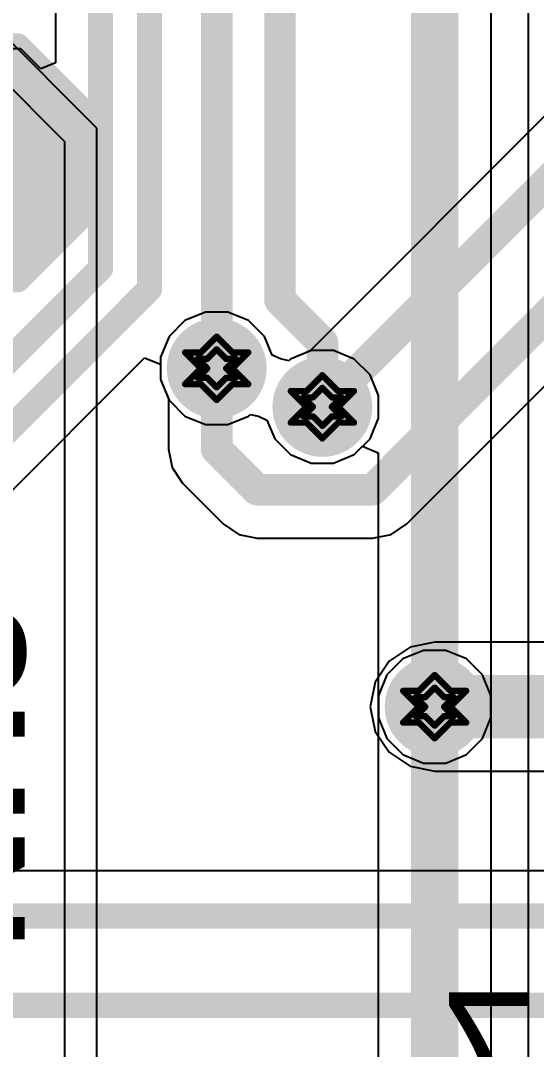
# Model space of a CAD drawing. Header units: inches. Extents: x -2.7 to 10.9, y -2.9 to 7.4.
# Drawn here: x 1.4379 to 1.6012, y 0.2216 to 0.547 of the extents above; entities that cross this region are included whole.
import ezdxf

# ---------------------------------------------------------------- set-up
doc = ezdxf.new("R2010")
doc.units = ezdxf.units.IN
doc.header["$MEASUREMENT"] = 0
for name, color, linetype in [('Board Outline', 216, 'Continuous'), ('Bottom Layer', 5, 'Continuous'), ('Bottom Overlay', 54, 'Continuous'), ('Bottom Solder', 6, 'Continuous'), ('Drill Drawing', 1, 'Continuous'), ('Layer 2', 16, 'Continuous'), ('Layer 3', 76, 'Continuous'), ('Top Layer', 1, 'Continuous'), ('Top Overlay', 2, 'Continuous'), ('Top Paste', 8, 'Continuous'), ('Top Solder', 216, 'Continuous'), ('Via Holes', 16, 'Continuous')]:
    doc.layers.add(name, color=color, linetype=linetype)
doc.styles.add('Arial', font='', dxfattribs={"height": 0.2})
doc.styles.add('Arial_Bold', font='', dxfattribs={"height": 0.2})
doc.styles.get('Arial').set_extended_font_data('Arial')
doc.styles.get('Arial_Bold').set_extended_font_data('Arial', bold=True)

# ---------------------------------------------------------------- blocks, each defined once
blk = doc.blocks.new('T__________24')
at = {"layer": 'Top Layer'}
blk.add_hatch(color=1, dxfattribs=at).paths.add_polyline_path([(0.015, 0.03), (-0.015, 0.03), (-0.03, 0.015), (-0.03, -0.015), (-0.015, -0.03), (0.015, -0.03), (0.03, -0.015), (0.03, 0.015)])
at = {"layer": 'Top Paste'}
blk.add_hatch(color=8, dxfattribs=at).paths.add_polyline_path([(0.015, 0.03), (-0.015, 0.03), (-0.03, 0.015), (-0.03, -0.015), (-0.015, -0.03), (0.015, -0.03), (0.03, -0.015), (0.03, 0.015)])
at = {"layer": 'Top Solder'}
blk.add_hatch(color=216, dxfattribs=at).paths.add_polyline_path([(0.017, 0.034), (-0.017, 0.034), (-0.034, 0.017), (-0.034, -0.017), (-0.017, -0.034), (0.017, -0.034), (0.034, -0.017), (0.034, 0.017)])
at = {"layer": 'Top Overlay'}
for points in [[(-0.037, 0.017, 0.00787, 0.00787, 0), (-0.017, 0.037, 0.00787, 0.00787, 0)], [(-0.017, 0.037, 0.00787, 0.00787, 0), (0.017, 0.037, 0.00787, 0.00787, 0)], [(0.017, 0.037, 0.00787, 0.00787, 0), (0.037, 0.017, 0.00787, 0.00787, 0)], [(-0.037, -0.017, 0.00787, 0.00787, 0), (-0.037, 0.017, 0.00787, 0.00787, 0)], [(0.037, -0.017, 0.00787, 0.00787, 0), (0.037, 0.017, 0.00787, 0.00787, 0)], [(-0.037, -0.017, 0.00787, 0.00787, 0), (-0.017, -0.037, 0.00787, 0.00787, 0)], [(0.017, -0.037, 0.00787, 0.00787, 0), (0.037, -0.017, 0.00787, 0.00787, 0)], [(-0.017, -0.037, 0.00787, 0.00787, 0), (0.017, -0.037, 0.00787, 0.00787, 0)]]:
    blk.add_lwpolyline(points, format="xyseb", dxfattribs=at)
for points in [[(-0.01897, 0.037, 0.00394, 0.00394, 1), (-0.01503, 0.037, 0.00394, 0.00394, 1)], [(-0.01897, 0.037, 0.00394, 0.00394, 1), (-0.01503, 0.037, 0.00394, 0.00394, 1)], [(0.01503, 0.037, 0.00394, 0.00394, 1), (0.01897, 0.037, 0.00394, 0.00394, 1)], [(0.01503, 0.037, 0.00394, 0.00394, 1), (0.01897, 0.037, 0.00394, 0.00394, 1)], [(-0.03897, 0.017, 0.00394, 0.00394, 1), (-0.03503, 0.017, 0.00394, 0.00394, 1)], [(-0.03897, 0.017, 0.00394, 0.00394, 1), (-0.03503, 0.017, 0.00394, 0.00394, 1)], [(0.03503, 0.017, 0.00394, 0.00394, 1), (0.03897, 0.017, 0.00394, 0.00394, 1)], [(0.03503, 0.017, 0.00394, 0.00394, 1), (0.03897, 0.017, 0.00394, 0.00394, 1)], [(-0.03897, -0.017, 0.00394, 0.00394, 1), (-0.03503, -0.017, 0.00394, 0.00394, 1)], [(-0.03897, -0.017, 0.00394, 0.00394, 1), (-0.03503, -0.017, 0.00394, 0.00394, 1)], [(0.03503, -0.017, 0.00394, 0.00394, 1), (0.03897, -0.017, 0.00394, 0.00394, 1)], [(0.03503, -0.017, 0.00394, 0.00394, 1), (0.03897, -0.017, 0.00394, 0.00394, 1)], [(-0.01897, -0.037, 0.00394, 0.00394, 1), (-0.01503, -0.037, 0.00394, 0.00394, 1)], [(-0.01897, -0.037, 0.00394, 0.00394, 1), (-0.01503, -0.037, 0.00394, 0.00394, 1)], [(0.01503, -0.037, 0.00394, 0.00394, 1), (0.01897, -0.037, 0.00394, 0.00394, 1)], [(0.01503, -0.037, 0.00394, 0.00394, 1), (0.01897, -0.037, 0.00394, 0.00394, 1)]]:
    blk.add_lwpolyline(points, format="xyseb", close=True, dxfattribs=at)

msp = doc.modelspace()

# ---------------------------------------------------------------- hatches: boundary and pattern name
at = {"layer": 'Bottom Layer'}
h = msp.add_hatch(color=5, dxfattribs=at)
edge = h.paths.add_edge_path()
edge.add_arc((1.5, 0.437), 0.01181, 0, 360)
h = msp.add_hatch(color=5, dxfattribs=at)
edge = h.paths.add_edge_path()
edge.add_arc((1.53345, 0.42482), 0.01181, 0, 360)
h = msp.add_hatch(color=5, dxfattribs=at)
edge = h.paths.add_edge_path()
edge.add_arc((1.569, 0.33), 0.01181, 0, 360)
at = {"layer": 'Bottom Solder'}
h = msp.add_hatch(color=6, dxfattribs=at)
edge = h.paths.add_edge_path()
edge.add_arc((1.5, 0.437), 0.01581, 0, 360)
h = msp.add_hatch(color=6, dxfattribs=at)
edge = h.paths.add_edge_path()
edge.add_arc((1.53345, 0.42482), 0.01581, 0, 360)
h = msp.add_hatch(color=6, dxfattribs=at)
edge = h.paths.add_edge_path()
edge.add_arc((1.569, 0.33), 0.01581, 0, 360)
at = {"layer": 'Layer 2'}
h = msp.add_hatch(color=16, dxfattribs=at)
edge = h.paths.add_edge_path()
edge.add_arc((1.5, 0.437), 0.01181, 0, 360)
h = msp.add_hatch(color=16, dxfattribs=at)
edge = h.paths.add_edge_path()
edge.add_arc((1.53345, 0.42482), 0.01181, 0, 360)
h = msp.add_hatch(color=16, dxfattribs=at)
edge = h.paths.add_edge_path()
edge.add_arc((1.569, 0.33), 0.01181, 0, 360)
at = {"layer": 'Layer 3'}
h = msp.add_hatch(color=76, dxfattribs=at)
edge = h.paths.add_edge_path()
edge.add_arc((1.5, 0.437), 0.01181, 0, 360)
h = msp.add_hatch(color=76, dxfattribs=at)
edge = h.paths.add_edge_path()
edge.add_arc((1.53345, 0.42482), 0.01181, 0, 360)
h = msp.add_hatch(color=76, dxfattribs=at)
edge = h.paths.add_edge_path()
edge.add_arc((1.569, 0.33), 0.01181, 0, 360)
at = {"layer": 'Top Layer'}
h = msp.add_hatch(color=1, dxfattribs=at)
edge = h.paths.add_edge_path()
edge.add_arc((1.5, 0.437), 0.01181, 0, 360)
h = msp.add_hatch(color=1, dxfattribs=at)
edge = h.paths.add_edge_path()
edge.add_arc((1.53345, 0.42482), 0.01181, 0, 360)
h = msp.add_hatch(color=1, dxfattribs=at)
edge = h.paths.add_edge_path()
edge.add_arc((1.569, 0.33), 0.01181, 0, 360)
at = {"layer": 'Top Solder'}
h = msp.add_hatch(color=216, dxfattribs=at)
edge = h.paths.add_edge_path()
edge.add_arc((1.5, 0.437), 0.01581, 0, 360)
h = msp.add_hatch(color=216, dxfattribs=at)
edge = h.paths.add_edge_path()
edge.add_arc((1.53345, 0.42482), 0.01581, 0, 360)
h = msp.add_hatch(color=216, dxfattribs=at)
edge = h.paths.add_edge_path()
edge.add_arc((1.569, 0.33), 0.01581, 0, 360)
at = {"layer": 'Via Holes'}
h = msp.add_hatch(color=7, dxfattribs=at)
edge = h.paths.add_edge_path()
edge.add_arc((1.5, 0.437), 0.00591, 0, 360)
h = msp.add_hatch(color=7, dxfattribs=at)
edge = h.paths.add_edge_path()
edge.add_arc((1.53345, 0.42482), 0.00591, 0, 360)
h = msp.add_hatch(color=7, dxfattribs=at)
edge = h.paths.add_edge_path()
edge.add_arc((1.569, 0.33), 0.00591, 0, 360)

# ---------------------------------------------------------------- linework, layer by layer
at = {"layer": 'Board Outline'}
msp.add_lwpolyline([(-2.49969, 1.37795, 0.005, 0.005, -0.740599), (2.8433, 0.25075, 0.005, 0.005, 0)], format="xyseb", dxfattribs=at)
at = {"layer": 'Bottom Layer'}
for p, q in [((1.64563, 0.55863), (1.52944, 0.44244)), ((1.56017, 0.38779), (1.68309, 0.51071)), ((1.49646, 0.45481), (1.48991, 0.4521)), ((1.50354, 0.45481), (1.49646, 0.45481)), ((1.51009, 0.4521), (1.50354, 0.45481)), ((1.48991, 0.4521), (1.4849, 0.44709)), ((1.5151, 0.44709), (1.51009, 0.4521)), ((1.4849, 0.44709), (1.48219, 0.44054)), ((1.51755, 0.44118), (1.5151, 0.44709)), ((1.48219, 0.44054), (1.48219, 0.43346)), ((1.52023, 0.43997), (1.51755, 0.44118)), ((1.52281, 0.43937), (1.52023, 0.43997)), ((1.52336, 0.43992), (1.52281, 0.43937)), ((1.52944, 0.44244), (1.52336, 0.43992)), ((1.48219, 0.43346), (1.48471, 0.42738)), ((1.48471, 0.42738), (1.48471, 0.41146)), ((1.48471, 0.41146), (1.48587, 0.40561)), ((1.48587, 0.40561), (1.48919, 0.40064)), ((1.48919, 0.40064), (1.50204, 0.38779)), ((1.50204, 0.38779), (1.507, 0.38448)), ((1.55521, 0.38448), (1.56017, 0.38779)), ((1.507, 0.38448), (1.51285, 0.38331)), ((1.54936, 0.38331), (1.55521, 0.38448)), ((1.51285, 0.38331), (1.54936, 0.38331)), ((1.5612, 0.34884), (1.55458, 0.34442)), ((1.569, 0.35039), (1.5612, 0.34884)), ((1.79337, 0.35039), (1.569, 0.35039)), ((1.55458, 0.34442), (1.55016, 0.3378)), ((1.55016, 0.3378), (1.54861, 0.33)), ((1.54861, 0.33), (1.55016, 0.3222)), ((1.55016, 0.3222), (1.55458, 0.31558)), ((1.55458, 0.31558), (1.5612, 0.31116)), ((1.5612, 0.31116), (1.569, 0.30961)), ((1.569, 0.30961), (1.80182, 0.30961)), ((1.75768, 0.2781), (1.20637, 0.2781))]:
    msp.add_line(p, q, dxfattribs=at)
for points in [[(1.53345, 0.42482, 0.01, 0.01, 0), (1.65645, 0.54781, 0.01, 0.01, 0)], [(1.54936, 0.39861, 0.01, 0.01, 0), (1.67675, 0.526, 0.01, 0.01, 0)], [(1.5, 0.41146, 0.01, 0.01, 0), (1.5, 0.437, 0.01, 0.01, 0)], [(1.5, 0.41146, 0.01, 0.01, 0), (1.51285, 0.39861, 0.01, 0.01, 0)], [(1.51285, 0.39861, 0.01, 0.01, 0), (1.54936, 0.39861, 0.01, 0.01, 0)], [(1.569, 0.33, 0.02, 0.02, 0), (1.80182, 0.33, 0.02, 0.02, 0)], [(1.20637, 0.26383, 0.008, 0.008, 0), (1.75768, 0.26383, 0.008, 0.008, 0)], [(1.21632, 0.2356, 0.008, 0.008, 0), (1.69861, 0.2356, 0.008, 0.008, 0)]]:
    msp.add_lwpolyline(points, format="xyseb", dxfattribs=at)
for points in [[(1.4975, 0.437, 0.005, 0.005, 1), (1.5025, 0.437, 0.005, 0.005, 1)], [(1.53095, 0.42482, 0.005, 0.005, 1), (1.53595, 0.42482, 0.005, 0.005, 1)], [(1.4975, 0.41146, 0.005, 0.005, 1), (1.5025, 0.41146, 0.005, 0.005, 1)], [(1.4975, 0.41146, 0.005, 0.005, 1), (1.5025, 0.41146, 0.005, 0.005, 1)], [(1.51035, 0.39861, 0.005, 0.005, 1), (1.51535, 0.39861, 0.005, 0.005, 1)], [(1.51035, 0.39861, 0.005, 0.005, 1), (1.51535, 0.39861, 0.005, 0.005, 1)], [(1.54686, 0.39861, 0.005, 0.005, 1), (1.55186, 0.39861, 0.005, 0.005, 1)], [(1.54686, 0.39861, 0.005, 0.005, 1), (1.55186, 0.39861, 0.005, 0.005, 1)], [(1.564, 0.33, 0.01, 0.01, 1), (1.574, 0.33, 0.01, 0.01, 1)]]:
    msp.add_lwpolyline(points, format="xyseb", close=True, dxfattribs=at)
at = {"layer": 'Drill Drawing'}
for points in [[(1.495, 0.442, 0.002, 0.002, 0), (1.5, 0.447, 0.002, 0.002, 0)], [(1.5, 0.447, 0.002, 0.002, 0), (1.505, 0.442, 0.002, 0.002, 0)], [(1.49, 0.442, 0.002, 0.002, 0), (1.495, 0.437, 0.002, 0.002, 0)], [(1.49, 0.442, 0.002, 0.002, 0), (1.495, 0.442, 0.002, 0.002, 0)], [(1.497, 0.44, 0.002, 0.002, 0), (1.5, 0.443, 0.002, 0.002, 0)], [(1.5, 0.443, 0.002, 0.002, 0), (1.503, 0.44, 0.002, 0.002, 0)], [(1.505, 0.442, 0.002, 0.002, 0), (1.51, 0.442, 0.002, 0.002, 0)], [(1.505, 0.437, 0.002, 0.002, 0), (1.51, 0.442, 0.002, 0.002, 0)], [(1.494, 0.44, 0.002, 0.002, 0), (1.497, 0.437, 0.002, 0.002, 0)], [(1.494, 0.44, 0.002, 0.002, 0), (1.497, 0.44, 0.002, 0.002, 0)], [(1.503, 0.44, 0.002, 0.002, 0), (1.506, 0.44, 0.002, 0.002, 0)], [(1.503, 0.437, 0.002, 0.002, 0), (1.506, 0.44, 0.002, 0.002, 0)], [(1.49, 0.432, 0.002, 0.002, 0), (1.495, 0.437, 0.002, 0.002, 0)], [(1.494, 0.434, 0.002, 0.002, 0), (1.497, 0.437, 0.002, 0.002, 0)], [(1.503, 0.437, 0.002, 0.002, 0), (1.506, 0.434, 0.002, 0.002, 0)], [(1.505, 0.437, 0.002, 0.002, 0), (1.51, 0.432, 0.002, 0.002, 0)], [(1.49, 0.432, 0.002, 0.002, 0), (1.495, 0.432, 0.002, 0.002, 0)], [(1.494, 0.434, 0.002, 0.002, 0), (1.497, 0.434, 0.002, 0.002, 0)], [(1.495, 0.432, 0.002, 0.002, 0), (1.5, 0.427, 0.002, 0.002, 0)], [(1.497, 0.434, 0.002, 0.002, 0), (1.5, 0.431, 0.002, 0.002, 0)], [(1.5, 0.431, 0.002, 0.002, 0), (1.503, 0.434, 0.002, 0.002, 0)], [(1.5, 0.427, 0.002, 0.002, 0), (1.505, 0.432, 0.002, 0.002, 0)], [(1.503, 0.434, 0.002, 0.002, 0), (1.506, 0.434, 0.002, 0.002, 0)], [(1.505, 0.432, 0.002, 0.002, 0), (1.51, 0.432, 0.002, 0.002, 0)], [(1.52845, 0.42982, 0.002, 0.002, 0), (1.53345, 0.43482, 0.002, 0.002, 0)], [(1.53345, 0.43482, 0.002, 0.002, 0), (1.53845, 0.42982, 0.002, 0.002, 0)], [(1.52345, 0.42982, 0.002, 0.002, 0), (1.52845, 0.42482, 0.002, 0.002, 0)], [(1.52345, 0.42982, 0.002, 0.002, 0), (1.52845, 0.42982, 0.002, 0.002, 0)], [(1.53045, 0.42782, 0.002, 0.002, 0), (1.53345, 0.43082, 0.002, 0.002, 0)], [(1.53345, 0.43082, 0.002, 0.002, 0), (1.53645, 0.42782, 0.002, 0.002, 0)], [(1.53845, 0.42982, 0.002, 0.002, 0), (1.54345, 0.42982, 0.002, 0.002, 0)], [(1.53845, 0.42482, 0.002, 0.002, 0), (1.54345, 0.42982, 0.002, 0.002, 0)], [(1.52745, 0.42782, 0.002, 0.002, 0), (1.53045, 0.42482, 0.002, 0.002, 0)], [(1.52745, 0.42782, 0.002, 0.002, 0), (1.53045, 0.42782, 0.002, 0.002, 0)], [(1.53645, 0.42782, 0.002, 0.002, 0), (1.53945, 0.42782, 0.002, 0.002, 0)], [(1.53645, 0.42482, 0.002, 0.002, 0), (1.53945, 0.42782, 0.002, 0.002, 0)], [(1.52345, 0.41982, 0.002, 0.002, 0), (1.52845, 0.42482, 0.002, 0.002, 0)], [(1.52745, 0.42182, 0.002, 0.002, 0), (1.53045, 0.42482, 0.002, 0.002, 0)], [(1.53645, 0.42482, 0.002, 0.002, 0), (1.53945, 0.42182, 0.002, 0.002, 0)], [(1.53845, 0.42482, 0.002, 0.002, 0), (1.54345, 0.41982, 0.002, 0.002, 0)], [(1.52345, 0.41982, 0.002, 0.002, 0), (1.52845, 0.41982, 0.002, 0.002, 0)], [(1.52745, 0.42182, 0.002, 0.002, 0), (1.53045, 0.42182, 0.002, 0.002, 0)], [(1.52845, 0.41982, 0.002, 0.002, 0), (1.53345, 0.41482, 0.002, 0.002, 0)], [(1.53045, 0.42182, 0.002, 0.002, 0), (1.53345, 0.41882, 0.002, 0.002, 0)], [(1.53345, 0.41882, 0.002, 0.002, 0), (1.53645, 0.42182, 0.002, 0.002, 0)], [(1.53345, 0.41482, 0.002, 0.002, 0), (1.53845, 0.41982, 0.002, 0.002, 0)], [(1.53645, 0.42182, 0.002, 0.002, 0), (1.53945, 0.42182, 0.002, 0.002, 0)], [(1.53845, 0.41982, 0.002, 0.002, 0), (1.54345, 0.41982, 0.002, 0.002, 0)], [(1.564, 0.335, 0.002, 0.002, 0), (1.569, 0.34, 0.002, 0.002, 0)], [(1.569, 0.34, 0.002, 0.002, 0), (1.574, 0.335, 0.002, 0.002, 0)], [(1.559, 0.335, 0.002, 0.002, 0), (1.564, 0.33, 0.002, 0.002, 0)], [(1.559, 0.335, 0.002, 0.002, 0), (1.564, 0.335, 0.002, 0.002, 0)], [(1.566, 0.333, 0.002, 0.002, 0), (1.569, 0.336, 0.002, 0.002, 0)], [(1.569, 0.336, 0.002, 0.002, 0), (1.572, 0.333, 0.002, 0.002, 0)], [(1.574, 0.335, 0.002, 0.002, 0), (1.579, 0.335, 0.002, 0.002, 0)], [(1.574, 0.33, 0.002, 0.002, 0), (1.579, 0.335, 0.002, 0.002, 0)], [(1.563, 0.333, 0.002, 0.002, 0), (1.566, 0.33, 0.002, 0.002, 0)], [(1.563, 0.333, 0.002, 0.002, 0), (1.566, 0.333, 0.002, 0.002, 0)], [(1.572, 0.333, 0.002, 0.002, 0), (1.575, 0.333, 0.002, 0.002, 0)], [(1.572, 0.33, 0.002, 0.002, 0), (1.575, 0.333, 0.002, 0.002, 0)], [(1.559, 0.325, 0.002, 0.002, 0), (1.564, 0.33, 0.002, 0.002, 0)], [(1.563, 0.327, 0.002, 0.002, 0), (1.566, 0.33, 0.002, 0.002, 0)], [(1.572, 0.33, 0.002, 0.002, 0), (1.575, 0.327, 0.002, 0.002, 0)], [(1.574, 0.33, 0.002, 0.002, 0), (1.579, 0.325, 0.002, 0.002, 0)], [(1.559, 0.325, 0.002, 0.002, 0), (1.564, 0.325, 0.002, 0.002, 0)], [(1.563, 0.327, 0.002, 0.002, 0), (1.566, 0.327, 0.002, 0.002, 0)], [(1.564, 0.325, 0.002, 0.002, 0), (1.569, 0.32, 0.002, 0.002, 0)], [(1.566, 0.327, 0.002, 0.002, 0), (1.569, 0.324, 0.002, 0.002, 0)], [(1.569, 0.324, 0.002, 0.002, 0), (1.572, 0.327, 0.002, 0.002, 0)], [(1.569, 0.32, 0.002, 0.002, 0), (1.574, 0.325, 0.002, 0.002, 0)], [(1.572, 0.327, 0.002, 0.002, 0), (1.575, 0.327, 0.002, 0.002, 0)], [(1.574, 0.325, 0.002, 0.002, 0), (1.579, 0.325, 0.002, 0.002, 0)]]:
    msp.add_lwpolyline(points, format="xyseb", dxfattribs=at)
for points in [[(1.4995, 0.447, 0.001, 0.001, 1), (1.5005, 0.447, 0.001, 0.001, 1)], [(1.4995, 0.447, 0.001, 0.001, 1), (1.5005, 0.447, 0.001, 0.001, 1)], [(1.4895, 0.442, 0.001, 0.001, 1), (1.4905, 0.442, 0.001, 0.001, 1)], [(1.4895, 0.442, 0.001, 0.001, 1), (1.4905, 0.442, 0.001, 0.001, 1)], [(1.4945, 0.442, 0.001, 0.001, 1), (1.4955, 0.442, 0.001, 0.001, 1)], [(1.4945, 0.442, 0.001, 0.001, 1), (1.4955, 0.442, 0.001, 0.001, 1)], [(1.4995, 0.443, 0.001, 0.001, 1), (1.5005, 0.443, 0.001, 0.001, 1)], [(1.4995, 0.443, 0.001, 0.001, 1), (1.5005, 0.443, 0.001, 0.001, 1)], [(1.5045, 0.442, 0.001, 0.001, 1), (1.5055, 0.442, 0.001, 0.001, 1)], [(1.5045, 0.442, 0.001, 0.001, 1), (1.5055, 0.442, 0.001, 0.001, 1)], [(1.5095, 0.442, 0.001, 0.001, 1), (1.5105, 0.442, 0.001, 0.001, 1)], [(1.5095, 0.442, 0.001, 0.001, 1), (1.5105, 0.442, 0.001, 0.001, 1)], [(1.4935, 0.44, 0.001, 0.001, 1), (1.4945, 0.44, 0.001, 0.001, 1)], [(1.4935, 0.44, 0.001, 0.001, 1), (1.4945, 0.44, 0.001, 0.001, 1)], [(1.4965, 0.44, 0.001, 0.001, 1), (1.4975, 0.44, 0.001, 0.001, 1)], [(1.4965, 0.44, 0.001, 0.001, 1), (1.4975, 0.44, 0.001, 0.001, 1)], [(1.5025, 0.44, 0.001, 0.001, 1), (1.5035, 0.44, 0.001, 0.001, 1)], [(1.5025, 0.44, 0.001, 0.001, 1), (1.5035, 0.44, 0.001, 0.001, 1)], [(1.5055, 0.44, 0.001, 0.001, 1), (1.5065, 0.44, 0.001, 0.001, 1)], [(1.5055, 0.44, 0.001, 0.001, 1), (1.5065, 0.44, 0.001, 0.001, 1)], [(1.4945, 0.437, 0.001, 0.001, 1), (1.4955, 0.437, 0.001, 0.001, 1)], [(1.4945, 0.437, 0.001, 0.001, 1), (1.4955, 0.437, 0.001, 0.001, 1)], [(1.4965, 0.437, 0.001, 0.001, 1), (1.4975, 0.437, 0.001, 0.001, 1)], [(1.4965, 0.437, 0.001, 0.001, 1), (1.4975, 0.437, 0.001, 0.001, 1)], [(1.5025, 0.437, 0.001, 0.001, 1), (1.5035, 0.437, 0.001, 0.001, 1)], [(1.5025, 0.437, 0.001, 0.001, 1), (1.5035, 0.437, 0.001, 0.001, 1)], [(1.5045, 0.437, 0.001, 0.001, 1), (1.5055, 0.437, 0.001, 0.001, 1)], [(1.5045, 0.437, 0.001, 0.001, 1), (1.5055, 0.437, 0.001, 0.001, 1)], [(1.4895, 0.432, 0.001, 0.001, 1), (1.4905, 0.432, 0.001, 0.001, 1)], [(1.4895, 0.432, 0.001, 0.001, 1), (1.4905, 0.432, 0.001, 0.001, 1)], [(1.4935, 0.434, 0.001, 0.001, 1), (1.4945, 0.434, 0.001, 0.001, 1)], [(1.4935, 0.434, 0.001, 0.001, 1), (1.4945, 0.434, 0.001, 0.001, 1)], [(1.4945, 0.432, 0.001, 0.001, 1), (1.4955, 0.432, 0.001, 0.001, 1)], [(1.4945, 0.432, 0.001, 0.001, 1), (1.4955, 0.432, 0.001, 0.001, 1)], [(1.4965, 0.434, 0.001, 0.001, 1), (1.4975, 0.434, 0.001, 0.001, 1)], [(1.4965, 0.434, 0.001, 0.001, 1), (1.4975, 0.434, 0.001, 0.001, 1)], [(1.5025, 0.434, 0.001, 0.001, 1), (1.5035, 0.434, 0.001, 0.001, 1)], [(1.5025, 0.434, 0.001, 0.001, 1), (1.5035, 0.434, 0.001, 0.001, 1)], [(1.5045, 0.432, 0.001, 0.001, 1), (1.5055, 0.432, 0.001, 0.001, 1)], [(1.5045, 0.432, 0.001, 0.001, 1), (1.5055, 0.432, 0.001, 0.001, 1)], [(1.5055, 0.434, 0.001, 0.001, 1), (1.5065, 0.434, 0.001, 0.001, 1)], [(1.5055, 0.434, 0.001, 0.001, 1), (1.5065, 0.434, 0.001, 0.001, 1)], [(1.5095, 0.432, 0.001, 0.001, 1), (1.5105, 0.432, 0.001, 0.001, 1)], [(1.5095, 0.432, 0.001, 0.001, 1), (1.5105, 0.432, 0.001, 0.001, 1)], [(1.53295, 0.43482, 0.001, 0.001, 1), (1.53395, 0.43482, 0.001, 0.001, 1)], [(1.53295, 0.43482, 0.001, 0.001, 1), (1.53395, 0.43482, 0.001, 0.001, 1)], [(1.4995, 0.431, 0.001, 0.001, 1), (1.5005, 0.431, 0.001, 0.001, 1)], [(1.4995, 0.431, 0.001, 0.001, 1), (1.5005, 0.431, 0.001, 0.001, 1)], [(1.52295, 0.42982, 0.001, 0.001, 1), (1.52395, 0.42982, 0.001, 0.001, 1)], [(1.52295, 0.42982, 0.001, 0.001, 1), (1.52395, 0.42982, 0.001, 0.001, 1)], [(1.52795, 0.42982, 0.001, 0.001, 1), (1.52895, 0.42982, 0.001, 0.001, 1)], [(1.52795, 0.42982, 0.001, 0.001, 1), (1.52895, 0.42982, 0.001, 0.001, 1)], [(1.53295, 0.43082, 0.001, 0.001, 1), (1.53395, 0.43082, 0.001, 0.001, 1)], [(1.53295, 0.43082, 0.001, 0.001, 1), (1.53395, 0.43082, 0.001, 0.001, 1)], [(1.53795, 0.42982, 0.001, 0.001, 1), (1.53895, 0.42982, 0.001, 0.001, 1)], [(1.53795, 0.42982, 0.001, 0.001, 1), (1.53895, 0.42982, 0.001, 0.001, 1)], [(1.54295, 0.42982, 0.001, 0.001, 1), (1.54395, 0.42982, 0.001, 0.001, 1)], [(1.54295, 0.42982, 0.001, 0.001, 1), (1.54395, 0.42982, 0.001, 0.001, 1)], [(1.4995, 0.427, 0.001, 0.001, 1), (1.5005, 0.427, 0.001, 0.001, 1)], [(1.4995, 0.427, 0.001, 0.001, 1), (1.5005, 0.427, 0.001, 0.001, 1)], [(1.52695, 0.42782, 0.001, 0.001, 1), (1.52795, 0.42782, 0.001, 0.001, 1)], [(1.52695, 0.42782, 0.001, 0.001, 1), (1.52795, 0.42782, 0.001, 0.001, 1)], [(1.52995, 0.42782, 0.001, 0.001, 1), (1.53095, 0.42782, 0.001, 0.001, 1)], [(1.52995, 0.42782, 0.001, 0.001, 1), (1.53095, 0.42782, 0.001, 0.001, 1)], [(1.53595, 0.42782, 0.001, 0.001, 1), (1.53695, 0.42782, 0.001, 0.001, 1)], [(1.53595, 0.42782, 0.001, 0.001, 1), (1.53695, 0.42782, 0.001, 0.001, 1)], [(1.53895, 0.42782, 0.001, 0.001, 1), (1.53995, 0.42782, 0.001, 0.001, 1)], [(1.53895, 0.42782, 0.001, 0.001, 1), (1.53995, 0.42782, 0.001, 0.001, 1)], [(1.52795, 0.42482, 0.001, 0.001, 1), (1.52895, 0.42482, 0.001, 0.001, 1)], [(1.52795, 0.42482, 0.001, 0.001, 1), (1.52895, 0.42482, 0.001, 0.001, 1)], [(1.52995, 0.42482, 0.001, 0.001, 1), (1.53095, 0.42482, 0.001, 0.001, 1)], [(1.52995, 0.42482, 0.001, 0.001, 1), (1.53095, 0.42482, 0.001, 0.001, 1)], [(1.53595, 0.42482, 0.001, 0.001, 1), (1.53695, 0.42482, 0.001, 0.001, 1)], [(1.53595, 0.42482, 0.001, 0.001, 1), (1.53695, 0.42482, 0.001, 0.001, 1)], [(1.53795, 0.42482, 0.001, 0.001, 1), (1.53895, 0.42482, 0.001, 0.001, 1)], [(1.53795, 0.42482, 0.001, 0.001, 1), (1.53895, 0.42482, 0.001, 0.001, 1)], [(1.52295, 0.41982, 0.001, 0.001, 1), (1.52395, 0.41982, 0.001, 0.001, 1)], [(1.52295, 0.41982, 0.001, 0.001, 1), (1.52395, 0.41982, 0.001, 0.001, 1)], [(1.52695, 0.42182, 0.001, 0.001, 1), (1.52795, 0.42182, 0.001, 0.001, 1)], [(1.52695, 0.42182, 0.001, 0.001, 1), (1.52795, 0.42182, 0.001, 0.001, 1)], [(1.52795, 0.41982, 0.001, 0.001, 1), (1.52895, 0.41982, 0.001, 0.001, 1)], [(1.52795, 0.41982, 0.001, 0.001, 1), (1.52895, 0.41982, 0.001, 0.001, 1)], [(1.52995, 0.42182, 0.001, 0.001, 1), (1.53095, 0.42182, 0.001, 0.001, 1)], [(1.52995, 0.42182, 0.001, 0.001, 1), (1.53095, 0.42182, 0.001, 0.001, 1)], [(1.53295, 0.41882, 0.001, 0.001, 1), (1.53395, 0.41882, 0.001, 0.001, 1)], [(1.53295, 0.41882, 0.001, 0.001, 1), (1.53395, 0.41882, 0.001, 0.001, 1)], [(1.53595, 0.42182, 0.001, 0.001, 1), (1.53695, 0.42182, 0.001, 0.001, 1)], [(1.53595, 0.42182, 0.001, 0.001, 1), (1.53695, 0.42182, 0.001, 0.001, 1)], [(1.53795, 0.41982, 0.001, 0.001, 1), (1.53895, 0.41982, 0.001, 0.001, 1)], [(1.53795, 0.41982, 0.001, 0.001, 1), (1.53895, 0.41982, 0.001, 0.001, 1)], [(1.53895, 0.42182, 0.001, 0.001, 1), (1.53995, 0.42182, 0.001, 0.001, 1)], [(1.53895, 0.42182, 0.001, 0.001, 1), (1.53995, 0.42182, 0.001, 0.001, 1)], [(1.54295, 0.41982, 0.001, 0.001, 1), (1.54395, 0.41982, 0.001, 0.001, 1)], [(1.54295, 0.41982, 0.001, 0.001, 1), (1.54395, 0.41982, 0.001, 0.001, 1)], [(1.53295, 0.41482, 0.001, 0.001, 1), (1.53395, 0.41482, 0.001, 0.001, 1)], [(1.53295, 0.41482, 0.001, 0.001, 1), (1.53395, 0.41482, 0.001, 0.001, 1)], [(1.5685, 0.34, 0.001, 0.001, 1), (1.5695, 0.34, 0.001, 0.001, 1)], [(1.5685, 0.34, 0.001, 0.001, 1), (1.5695, 0.34, 0.001, 0.001, 1)], [(1.5585, 0.335, 0.001, 0.001, 1), (1.5595, 0.335, 0.001, 0.001, 1)], [(1.5585, 0.335, 0.001, 0.001, 1), (1.5595, 0.335, 0.001, 0.001, 1)], [(1.5635, 0.335, 0.001, 0.001, 1), (1.5645, 0.335, 0.001, 0.001, 1)], [(1.5635, 0.335, 0.001, 0.001, 1), (1.5645, 0.335, 0.001, 0.001, 1)], [(1.5685, 0.336, 0.001, 0.001, 1), (1.5695, 0.336, 0.001, 0.001, 1)], [(1.5685, 0.336, 0.001, 0.001, 1), (1.5695, 0.336, 0.001, 0.001, 1)], [(1.5735, 0.335, 0.001, 0.001, 1), (1.5745, 0.335, 0.001, 0.001, 1)], [(1.5735, 0.335, 0.001, 0.001, 1), (1.5745, 0.335, 0.001, 0.001, 1)], [(1.5785, 0.335, 0.001, 0.001, 1), (1.5795, 0.335, 0.001, 0.001, 1)], [(1.5785, 0.335, 0.001, 0.001, 1), (1.5795, 0.335, 0.001, 0.001, 1)], [(1.5625, 0.333, 0.001, 0.001, 1), (1.5635, 0.333, 0.001, 0.001, 1)], [(1.5625, 0.333, 0.001, 0.001, 1), (1.5635, 0.333, 0.001, 0.001, 1)], [(1.5655, 0.333, 0.001, 0.001, 1), (1.5665, 0.333, 0.001, 0.001, 1)], [(1.5655, 0.333, 0.001, 0.001, 1), (1.5665, 0.333, 0.001, 0.001, 1)], [(1.5715, 0.333, 0.001, 0.001, 1), (1.5725, 0.333, 0.001, 0.001, 1)], [(1.5715, 0.333, 0.001, 0.001, 1), (1.5725, 0.333, 0.001, 0.001, 1)], [(1.5745, 0.333, 0.001, 0.001, 1), (1.5755, 0.333, 0.001, 0.001, 1)], [(1.5745, 0.333, 0.001, 0.001, 1), (1.5755, 0.333, 0.001, 0.001, 1)], [(1.5635, 0.33, 0.001, 0.001, 1), (1.5645, 0.33, 0.001, 0.001, 1)], [(1.5635, 0.33, 0.001, 0.001, 1), (1.5645, 0.33, 0.001, 0.001, 1)], [(1.5655, 0.33, 0.001, 0.001, 1), (1.5665, 0.33, 0.001, 0.001, 1)], [(1.5655, 0.33, 0.001, 0.001, 1), (1.5665, 0.33, 0.001, 0.001, 1)], [(1.5715, 0.33, 0.001, 0.001, 1), (1.5725, 0.33, 0.001, 0.001, 1)], [(1.5715, 0.33, 0.001, 0.001, 1), (1.5725, 0.33, 0.001, 0.001, 1)], [(1.5735, 0.33, 0.001, 0.001, 1), (1.5745, 0.33, 0.001, 0.001, 1)], [(1.5735, 0.33, 0.001, 0.001, 1), (1.5745, 0.33, 0.001, 0.001, 1)], [(1.5585, 0.325, 0.001, 0.001, 1), (1.5595, 0.325, 0.001, 0.001, 1)], [(1.5585, 0.325, 0.001, 0.001, 1), (1.5595, 0.325, 0.001, 0.001, 1)], [(1.5625, 0.327, 0.001, 0.001, 1), (1.5635, 0.327, 0.001, 0.001, 1)], [(1.5625, 0.327, 0.001, 0.001, 1), (1.5635, 0.327, 0.001, 0.001, 1)], [(1.5635, 0.325, 0.001, 0.001, 1), (1.5645, 0.325, 0.001, 0.001, 1)], [(1.5635, 0.325, 0.001, 0.001, 1), (1.5645, 0.325, 0.001, 0.001, 1)], [(1.5655, 0.327, 0.001, 0.001, 1), (1.5665, 0.327, 0.001, 0.001, 1)], [(1.5655, 0.327, 0.001, 0.001, 1), (1.5665, 0.327, 0.001, 0.001, 1)], [(1.5715, 0.327, 0.001, 0.001, 1), (1.5725, 0.327, 0.001, 0.001, 1)], [(1.5715, 0.327, 0.001, 0.001, 1), (1.5725, 0.327, 0.001, 0.001, 1)], [(1.5735, 0.325, 0.001, 0.001, 1), (1.5745, 0.325, 0.001, 0.001, 1)], [(1.5735, 0.325, 0.001, 0.001, 1), (1.5745, 0.325, 0.001, 0.001, 1)], [(1.5745, 0.327, 0.001, 0.001, 1), (1.5755, 0.327, 0.001, 0.001, 1)], [(1.5745, 0.327, 0.001, 0.001, 1), (1.5755, 0.327, 0.001, 0.001, 1)], [(1.5785, 0.325, 0.001, 0.001, 1), (1.5795, 0.325, 0.001, 0.001, 1)], [(1.5785, 0.325, 0.001, 0.001, 1), (1.5795, 0.325, 0.001, 0.001, 1)], [(1.5685, 0.324, 0.001, 0.001, 1), (1.5695, 0.324, 0.001, 0.001, 1)], [(1.5685, 0.324, 0.001, 0.001, 1), (1.5695, 0.324, 0.001, 0.001, 1)], [(1.5685, 0.32, 0.001, 0.001, 1), (1.5695, 0.32, 0.001, 0.001, 1)], [(1.5685, 0.32, 0.001, 0.001, 1), (1.5695, 0.32, 0.001, 0.001, 1)]]:
    msp.add_lwpolyline(points, format="xyseb", close=True, dxfattribs=at)
at = {"layer": 'Layer 2'}
for p, q in [((1.49646, 0.45481), (1.48991, 0.4521)), ((1.50354, 0.45481), (1.49646, 0.45481)), ((1.51009, 0.4521), (1.50354, 0.45481)), ((1.48991, 0.4521), (1.4849, 0.44709)), ((1.5151, 0.44709), (1.51009, 0.4521)), ((1.4849, 0.44709), (1.48219, 0.44054)), ((1.51755, 0.44118), (1.5151, 0.44709)), ((1.52991, 0.44263), (1.52336, 0.43992)), ((1.537, 0.44263), (1.52991, 0.44263)), ((1.54354, 0.43992), (1.537, 0.44263)), ((1.48219, 0.44054), (1.48219, 0.43346)), ((1.52023, 0.43997), (1.51755, 0.44118)), ((1.52281, 0.43937), (1.52023, 0.43997)), ((1.52336, 0.43992), (1.52281, 0.43937)), ((1.54855, 0.43491), (1.54354, 0.43992)), ((1.48219, 0.43346), (1.4849, 0.42691)), ((1.55126, 0.42836), (1.54855, 0.43491)), ((1.4849, 0.42691), (1.48991, 0.4219)), ((1.55126, 0.42128), (1.55126, 0.42836)), ((1.48991, 0.4219), (1.49646, 0.41919)), ((1.50354, 0.41919), (1.51009, 0.4219)), ((1.51009, 0.4219), (1.51064, 0.42245)), ((1.51064, 0.42245), (1.51323, 0.42185)), ((1.51323, 0.42185), (1.5159, 0.42064)), ((1.5159, 0.42064), (1.51835, 0.41473)), ((1.54855, 0.41473), (1.55126, 0.42128)), ((1.49646, 0.41919), (1.50354, 0.41919)), ((1.51835, 0.41473), (1.52336, 0.40972)), ((1.54354, 0.40972), (1.54855, 0.41473)), ((1.52336, 0.40972), (1.52991, 0.40701)), ((1.52991, 0.40701), (1.537, 0.40701)), ((1.537, 0.40701), (1.54354, 0.40972)), ((1.55891, 0.3451), (1.5539, 0.34009)), ((1.56546, 0.34781), (1.55891, 0.3451)), ((1.57254, 0.34781), (1.56546, 0.34781)), ((1.57909, 0.3451), (1.57254, 0.34781)), ((1.5841, 0.34009), (1.57909, 0.3451)), ((1.5539, 0.34009), (1.55119, 0.33354)), ((1.58681, 0.33354), (1.5841, 0.34009)), ((1.55119, 0.33354), (1.55119, 0.32646)), ((1.58681, 0.32646), (1.58681, 0.33354)), ((1.55119, 0.32646), (1.5539, 0.31991)), ((1.5841, 0.31991), (1.58681, 0.32646)), ((1.5539, 0.31991), (1.55891, 0.3149)), ((1.57909, 0.3149), (1.5841, 0.31991)), ((1.55891, 0.3149), (1.56546, 0.31219)), ((1.57254, 0.31219), (1.57909, 0.3149)), ((1.56546, 0.31219), (1.57254, 0.31219))]:
    msp.add_line(p, q, dxfattribs=at)
at = {"layer": 'Layer 3'}
for p, q in [((1.462, 0.513), (0.973, 1.002)), ((0.96579, 0.99479), (1.4518, 0.50878)), ((1.462, -0.29877), (1.462, 0.513)), ((1.4518, 0.50878), (1.4518, -0.29877)), ((1.49646, 0.45481), (1.48991, 0.4521)), ((1.50354, 0.45481), (1.49646, 0.45481)), ((1.51009, 0.4521), (1.50354, 0.45481)), ((1.48991, 0.4521), (1.4849, 0.44709)), ((1.5151, 0.44709), (1.51009, 0.4521)), ((1.4849, 0.44709), (1.48219, 0.44054)), ((1.51755, 0.44118), (1.5151, 0.44709)), ((1.52991, 0.44263), (1.52336, 0.43992)), ((1.537, 0.44263), (1.52991, 0.44263)), ((1.54354, 0.43992), (1.537, 0.44263)), ((1.48219, 0.44054), (1.48219, 0.43346)), ((1.52023, 0.43997), (1.51755, 0.44118)), ((1.52281, 0.43937), (1.52023, 0.43997)), ((1.52336, 0.43992), (1.52281, 0.43937)), ((1.54855, 0.43491), (1.54354, 0.43992)), ((1.48219, 0.43346), (1.4849, 0.42691)), ((1.55126, 0.42836), (1.54855, 0.43491)), ((1.4849, 0.42691), (1.48991, 0.4219)), ((1.55126, 0.42128), (1.55126, 0.42836)), ((1.48991, 0.4219), (1.49646, 0.41919)), ((1.50354, 0.41919), (1.51009, 0.4219)), ((1.51009, 0.4219), (1.51064, 0.42245)), ((1.51064, 0.42245), (1.51323, 0.42185)), ((1.51323, 0.42185), (1.5159, 0.42064)), ((1.5159, 0.42064), (1.51835, 0.41473)), ((1.54855, 0.41473), (1.55126, 0.42128)), ((1.49646, 0.41919), (1.50354, 0.41919)), ((1.51835, 0.41473), (1.52336, 0.40972)), ((1.54354, 0.40972), (1.54855, 0.41473)), ((1.52336, 0.40972), (1.52991, 0.40701)), ((1.52991, 0.40701), (1.537, 0.40701)), ((1.537, 0.40701), (1.54354, 0.40972)), ((1.55891, 0.3451), (1.5539, 0.34009)), ((1.56546, 0.34781), (1.55891, 0.3451)), ((1.57254, 0.34781), (1.56546, 0.34781)), ((1.57909, 0.3451), (1.57254, 0.34781)), ((1.5841, 0.34009), (1.57909, 0.3451)), ((1.5539, 0.34009), (1.55119, 0.33354)), ((1.58681, 0.33354), (1.5841, 0.34009)), ((1.55119, 0.33354), (1.55119, 0.32646)), ((1.58681, 0.32646), (1.58681, 0.33354)), ((1.55119, 0.32646), (1.5539, 0.31991)), ((1.5841, 0.31991), (1.58681, 0.32646)), ((1.5539, 0.31991), (1.55891, 0.3149)), ((1.57909, 0.3149), (1.5841, 0.31991)), ((1.55891, 0.3149), (1.56546, 0.31219)), ((1.57254, 0.31219), (1.57909, 0.3149)), ((1.56546, 0.31219), (1.57254, 0.31219))]:
    msp.add_line(p, q, dxfattribs=at)
at = {"layer": 'Top Layer'}
for p, q in [((1.59862, 0.87121), (1.59862, -0.00647)), ((1.58684, 0.33), (1.58684, 0.68657)), ((1.44894, 0.56307), (1.44894, 0.5336)), ((1.438, 0.538), (1.402, 0.538)), ((1.44432, 0.53168), (1.438, 0.538)), ((1.44894, 0.5336), (1.44432, 0.53168)), ((1.3931, 0.35627), (1.47719, 0.44036)), ((1.47719, 0.44036), (1.48219, 0.43829)), ((1.48219, 0.43829), (1.48219, 0.43346)), ((1.48219, 0.43346), (1.4849, 0.42691)), ((1.4849, 0.42691), (1.48991, 0.4219)), ((1.48991, 0.4219), (1.49646, 0.41919)), ((1.50354, 0.41919), (1.51009, 0.4219)), ((1.51009, 0.4219), (1.51064, 0.42245)), ((1.51064, 0.42245), (1.51323, 0.42185)), ((1.51323, 0.42185), (1.5159, 0.42064)), ((1.5159, 0.42064), (1.51835, 0.41473)), ((1.49646, 0.41919), (1.50354, 0.41919)), ((1.51835, 0.41473), (1.52336, 0.40972)), ((1.54354, 0.40972), (1.54616, 0.41234)), ((1.54616, 0.41234), (1.55116, 0.41027)), ((1.55116, 0.41027), (1.55116, 0.33)), ((1.52336, 0.40972), (1.52991, 0.40701)), ((1.52991, 0.40701), (1.537, 0.40701)), ((1.537, 0.40701), (1.54354, 0.40972)), ((1.55116, 0.33), (1.55116, 0.19482)), ((1.58684, 0.19482), (1.58684, 0.33))]:
    msp.add_line(p, q, dxfattribs=at)
for points in [[(1.569, 0.33, 0.015, 0.015, 0), (1.569, 0.68658, 0.015, 0.015, 0)], [(1.52003, 0.4586, 0.01, 0.01, 0), (1.52003, 0.66391, 0.01, 0.01, 0)], [(1.5, 0.437, 0.01, 0.01, 0), (1.5, 0.65443, 0.01, 0.01, 0)], [(1.47873, 0.46209, 0.008, 0.008, 0), (1.47873, 0.63975, 0.008, 0.008, 0)], [(1.46321, 0.46854, 0.008, 0.008, 0), (1.46321, 0.56899, 0.008, 0.008, 0)], [(1.364, 0.36933, 0.008, 0.008, 0), (1.46321, 0.46854, 0.008, 0.008, 0)], [(1.37883, 0.36219, 0.008, 0.008, 0), (1.47873, 0.46209, 0.008, 0.008, 0)], [(1.52003, 0.4586, 0.01, 0.01, 0), (1.53345, 0.44518, 0.01, 0.01, 0)], [(1.53345, 0.42482, 0.01, 0.01, 0), (1.53345, 0.44518, 0.01, 0.01, 0)], [(1.569, 0.19482, 0.015, 0.015, 0), (1.569, 0.33, 0.015, 0.015, 0)]]:
    msp.add_lwpolyline(points, format="xyseb", dxfattribs=at)
for points in [[(1.46121, 0.46854, 0.004, 0.004, 1), (1.46521, 0.46854, 0.004, 0.004, 1)], [(1.46121, 0.46854, 0.004, 0.004, 1), (1.46521, 0.46854, 0.004, 0.004, 1)], [(1.47673, 0.46209, 0.004, 0.004, 1), (1.48073, 0.46209, 0.004, 0.004, 1)], [(1.47673, 0.46209, 0.004, 0.004, 1), (1.48073, 0.46209, 0.004, 0.004, 1)], [(1.51753, 0.4586, 0.005, 0.005, 1), (1.52253, 0.4586, 0.005, 0.005, 1)], [(1.51753, 0.4586, 0.005, 0.005, 1), (1.52253, 0.4586, 0.005, 0.005, 1)], [(1.53095, 0.44518, 0.005, 0.005, 1), (1.53595, 0.44518, 0.005, 0.005, 1)], [(1.53095, 0.44518, 0.005, 0.005, 1), (1.53595, 0.44518, 0.005, 0.005, 1)], [(1.4975, 0.437, 0.005, 0.005, 1), (1.5025, 0.437, 0.005, 0.005, 1)], [(1.53095, 0.42482, 0.005, 0.005, 1), (1.53595, 0.42482, 0.005, 0.005, 1)], [(1.56525, 0.33, 0.0075, 0.0075, 1), (1.57275, 0.33, 0.0075, 0.0075, 1)], [(1.56525, 0.33, 0.0075, 0.0075, 1), (1.57275, 0.33, 0.0075, 0.0075, 1)]]:
    msp.add_lwpolyline(points, format="xyseb", close=True, dxfattribs=at)

# ---------------------------------------------------------------- block references
msp.add_blockref('T__________24', (1.42, 0.502))

# ---------------------------------------------------------------- texts
at = {"layer": 'Bottom Overlay', "style": 'Arial', "text_generation_flag": 2}
msp.add_text('C47', height=0.04, dxfattribs=at).set_placement((1.6732, 0.1997))
at = {"layer": 'Top Overlay', "style": 'Arial_Bold'}
msp.add_text('NH3', height=0.03937, rotation=90, dxfattribs=at).set_placement((1.43921, 0.25273))

doc.saveas('drawing.dxf')
